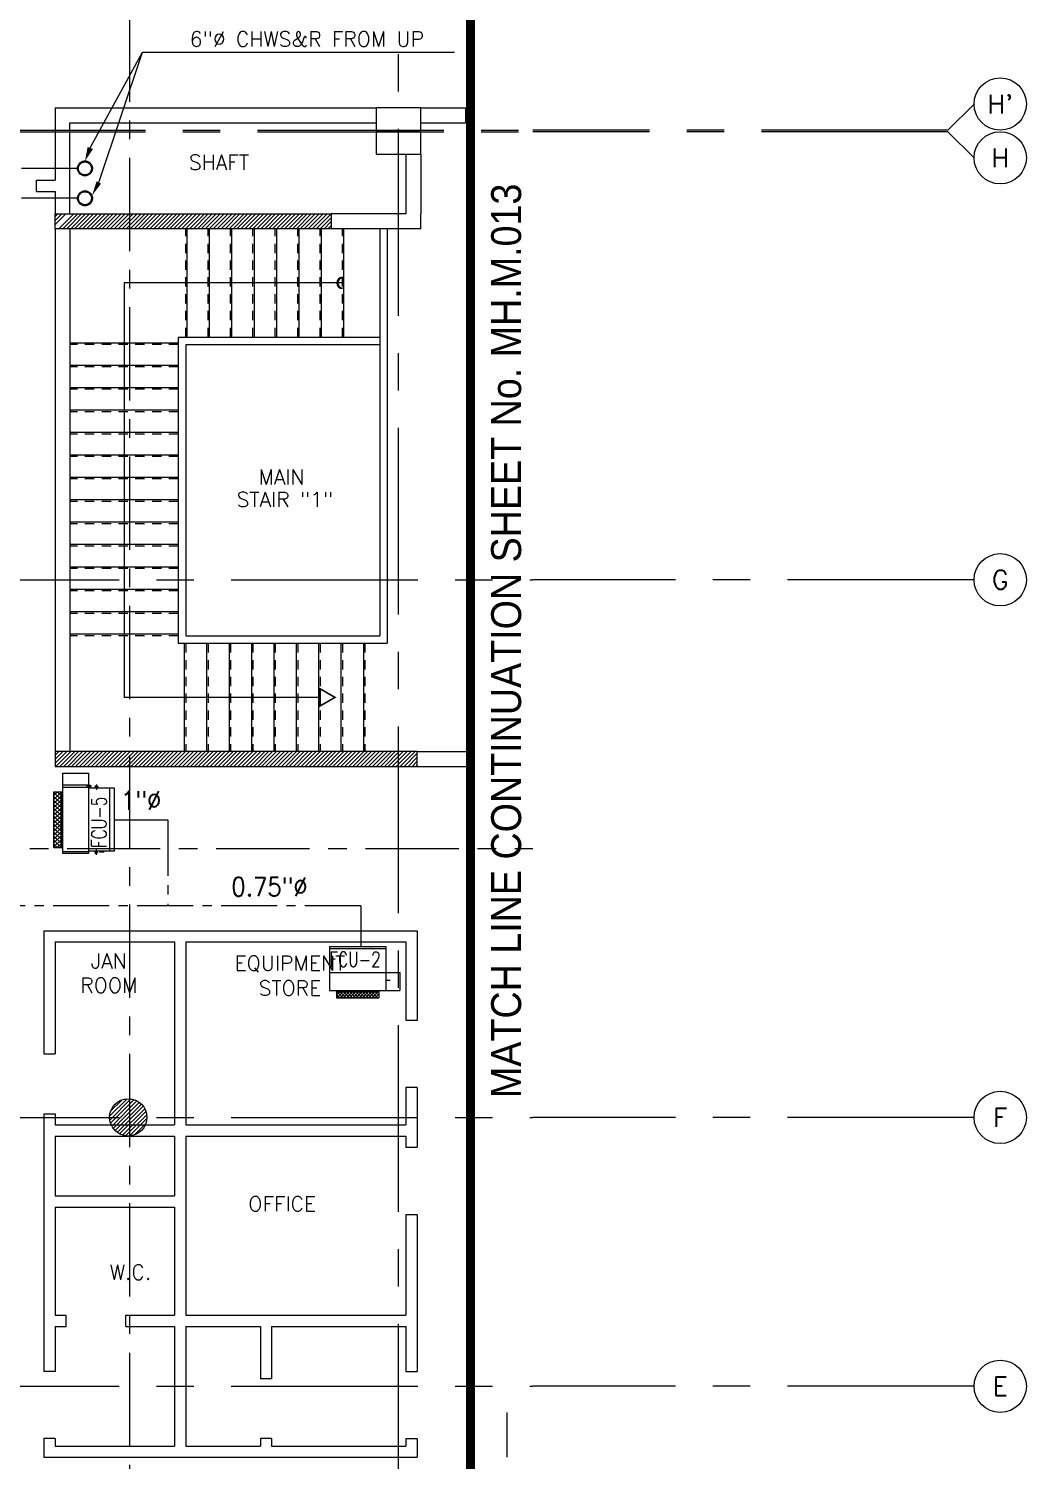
# Model space of a CAD drawing. Extents: x 417866242 to 417866633, y 43498034 to 43498122.
# Drawn here: x 417866619.25 to 417866632.62, y 43498050.24 to 43498069.42 of the extents above; entities that cross this region are included whole.
import ezdxf
from ezdxf.enums import TextEntityAlignment as Align

# ---------------------------------------------------------------- set-up
doc = ezdxf.new("R2010")
doc.units = 0
doc.header["$MEASUREMENT"] = 0
for name, pattern in [('CENTER', [2, 1.25, -0.25, 0.25, -0.25]), ('CENTER2', [1.125, 0.75, -0.125, 0.125, -0.125]), ('CENTERX2', [4, 2.5, -0.5, 0.5, -0.5]), ('HIDDEN2', [0.1875, 0.125, -0.0625])]:
    doc.linetypes.add(name, pattern=pattern)
doc.layers.get('0').update_dxf_attribs({"linetype": 'CONTINUOUS'})
for name, color, linetype in [('AC-CH', 6, 'CENTER2'), ('AC-CHT', 2, 'CONTINUOUS'), ('AX-CR', 7, 'CONTINUOUS'), ('AX-TXT', 2, 'CONTINUOUS'), ('AXES', 11, 'CENTERX2'), ('AXES1', 11, 'CENTER'), ('COL', 11, 'CONTINUOUS'), ('COUNTER', 11, 'CONTINUOUS'), ('ELEV', 2, 'CONTINUOUS'), ('FCU', 6, 'CONTINUOUS'), ('HAT', 11, 'CONTINUOUS'), ('RM-NAME', 11, 'CONTINUOUS'), ('STR', 11, 'CONTINUOUS'), ('STR-H', 11, 'HIDDEN2'), ('TEXTN', 2, 'CONTINUOUS'), ('TXT1', 2, 'CONTINUOUS'), ('WALL', 11, 'CONTINUOUS')]:
    doc.layers.add(name, color=color, linetype=linetype)
doc.styles.add('KHRS2', font='ROMANS.shx', dxfattribs={"height": 200})
doc.styles.add('ROMANS', font='ROMANS.shx', dxfattribs={"width": 0.6})
doc.styles.add('TTXT', font='ARIAL.TTF', dxfattribs={"width": 0.6})

# ---------------------------------------------------------------- blocks, each defined once
blk = doc.blocks.new('C5')
at = {"layer": 'HAT', "linetype": 'ByBlock'}
h = blk.add_hatch(dxfattribs=at)
h.set_pattern_fill('ANSI31', color=256, scale=300, style=0)
h.set_pattern_definition([(45, (-223356.182, -51411.005), (-26.516504, 26.516504), [])])
h.paths.add_polyline_path([(300, 300), (0, 300), (0, 0), (300, 0)])
h.paths.add_polyline_path([(600, 300), (300, 300), (300, 0), (600, 0)])
at = {"layer": 'COL'}
blk.add_lwpolyline([(600, 300), (0, 300), (0, 0), (600, 0)], close=True, dxfattribs=at)
blk = doc.blocks.new('*X43')
at = {"color": 0}
for p, q in [((76229, 137641), (76388, 137800)), ((76229, 137694), (76334, 137800)), ((76229, 137748), (76281, 137800)), ((76241, 137600), (76441, 137800)), ((76294, 137600), (76494, 137800)), ((76347, 137600), (76547, 137800)), ((76400, 137600), (76600, 137800)), ((76453, 137600), (76653, 137800)), ((76506, 137600), (76706, 137800)), ((76559, 137600), (76759, 137800)), ((76612, 137600), (76812, 137800)), ((76665, 137600), (76865, 137800)), ((76718, 137600), (76918, 137800)), ((76771, 137600), (76971, 137800)), ((76824, 137600), (77024, 137800)), ((76877, 137600), (77077, 137800)), ((76930, 137600), (77130, 137800)), ((76983, 137600), (77183, 137800)), ((77036, 137600), (77236, 137800)), ((77089, 137600), (77289, 137800)), ((77142, 137600), (77342, 137800)), ((77195, 137600), (77395, 137800)), ((77248, 137600), (77448, 137800)), ((77301, 137600), (77501, 137800)), ((77354, 137600), (77554, 137800)), ((77407, 137600), (77607, 137800)), ((77460, 137600), (77660, 137800)), ((77513, 137600), (77713, 137800)), ((77566, 137600), (77766, 137800)), ((77619, 137600), (77819, 137800)), ((77672, 137600), (77872, 137800)), ((77725, 137600), (77925, 137800)), ((77779, 137600), (77979, 137800)), ((77832, 137600), (78032, 137800)), ((77885, 137600), (78085, 137800)), ((77938, 137600), (78138, 137800)), ((77991, 137600), (78191, 137800)), ((78044, 137600), (78244, 137800)), ((78097, 137600), (78297, 137800)), ((78150, 137600), (78350, 137800)), ((78203, 137600), (78403, 137800)), ((78256, 137600), (78456, 137800)), ((78309, 137600), (78509, 137800)), ((78362, 137600), (78562, 137800)), ((78415, 137600), (78615, 137800)), ((78468, 137600), (78668, 137800)), ((78521, 137600), (78721, 137800)), ((78574, 137600), (78774, 137800)), ((78627, 137600), (78827, 137800)), ((78680, 137600), (78880, 137800)), ((78733, 137600), (78933, 137800)), ((78786, 137600), (78986, 137800)), ((78839, 137600), (79039, 137800)), ((78892, 137600), (79092, 137800)), ((78945, 137600), (79145, 137800)), ((78998, 137600), (79198, 137800)), ((79051, 137600), (79251, 137800)), ((79104, 137600), (79304, 137800)), ((79157, 137600), (79357, 137800)), ((79210, 137600), (79410, 137800)), ((79263, 137600), (79463, 137800)), ((79316, 137600), (79516, 137800)), ((79369, 137600), (79569, 137800)), ((79423, 137600), (79623, 137800)), ((79476, 137600), (79676, 137800)), ((79529, 137600), (79729, 137800)), ((79582, 137600), (79782, 137800)), ((79635, 137600), (79835, 137800)), ((79688, 137600), (79888, 137800)), ((79741, 137600), (79941, 137800)), ((79794, 137600), (79994, 137800)), ((79847, 137600), (80047, 137800)), ((79900, 137600), (80100, 137800)), ((79953, 137600), (80153, 137800)), ((80006, 137600), (80206, 137800)), ((80059, 137600), (80259, 137800)), ((80112, 137600), (80312, 137800)), ((80165, 137600), (80365, 137800)), ((80218, 137600), (80418, 137800)), ((80271, 137600), (80471, 137800)), ((80324, 137600), (80524, 137800)), ((80377, 137600), (80577, 137800)), ((80430, 137600), (80630, 137800)), ((80483, 137600), (80683, 137800)), ((80536, 137600), (80736, 137800)), ((80589, 137600), (80789, 137800)), ((80642, 137600), (80842, 137800)), ((80695, 137600), (80895, 137800)), ((80748, 137600), (80948, 137800)), ((80801, 137600), (81001, 137800)), ((80854, 137600), (81054, 137800)), ((80907, 137600), (81079, 137772)), ((80960, 137600), (81079, 137718)), ((81014, 137600), (81079, 137665)), ((81067, 137600), (81079, 137612))]:
    blk.add_line(p, q, dxfattribs=at)
blk = doc.blocks.new('*X44')
at = {"color": 0}
for p, q in [((76229, 144854), (76375, 145000)), ((76229, 144907), (76322, 145000)), ((76229, 144960), (76269, 145000)), ((76281, 144800), (76481, 145000)), ((76334, 144800), (76534, 145000)), ((76387, 144800), (76587, 145000)), ((76440, 144800), (76640, 145000)), ((76493, 144800), (76693, 145000)), ((76546, 144800), (76746, 145000)), ((76599, 144800), (76799, 145000)), ((76652, 144800), (76852, 145000)), ((76705, 144800), (76905, 145000)), ((76758, 144800), (76958, 145000)), ((76811, 144800), (77011, 145000)), ((76864, 144800), (77064, 145000)), ((76917, 144800), (77117, 145000)), ((76971, 144800), (77171, 145000)), ((77024, 144800), (77224, 145000)), ((77077, 144800), (77277, 145000)), ((77130, 144800), (77330, 145000)), ((77183, 144800), (77383, 145000)), ((77236, 144800), (77436, 145000)), ((77289, 144800), (77489, 145000)), ((77342, 144800), (77542, 145000)), ((77395, 144800), (77595, 145000)), ((77448, 144800), (77648, 145000)), ((77501, 144800), (77701, 145000)), ((77554, 144800), (77754, 145000)), ((77607, 144800), (77807, 145000)), ((77660, 144800), (77860, 145000)), ((77713, 144800), (77913, 145000)), ((77766, 144800), (77966, 145000)), ((77819, 144800), (78019, 145000)), ((77872, 144800), (78072, 145000)), ((77925, 144800), (78125, 145000)), ((77978, 144800), (78178, 145000)), ((78031, 144800), (78231, 145000)), ((78084, 144800), (78284, 145000)), ((78137, 144800), (78337, 145000)), ((78190, 144800), (78390, 145000)), ((78243, 144800), (78443, 145000)), ((78296, 144800), (78496, 145000)), ((78349, 144800), (78549, 145000)), ((78402, 144800), (78602, 145000)), ((78455, 144800), (78655, 145000)), ((78508, 144800), (78708, 145000)), ((78562, 144800), (78762, 145000)), ((78615, 144800), (78815, 145000)), ((78668, 144800), (78868, 145000)), ((78721, 144800), (78921, 145000)), ((78774, 144800), (78974, 145000)), ((78827, 144800), (79027, 145000)), ((78880, 144800), (79080, 145000)), ((78933, 144800), (79133, 145000)), ((78986, 144800), (79186, 145000)), ((79039, 144800), (79239, 145000)), ((79092, 144800), (79292, 145000)), ((79145, 144800), (79345, 145000)), ((79198, 144800), (79398, 145000)), ((79251, 144800), (79451, 145000)), ((79304, 144800), (79504, 145000)), ((79357, 144800), (79557, 145000)), ((79410, 144800), (79610, 145000)), ((79463, 144800), (79663, 145000)), ((79516, 144800), (79716, 145000)), ((79569, 144800), (79769, 145000)), ((79622, 144800), (79822, 145000)), ((79675, 144800), (79875, 145000)), ((79728, 144800), (79928, 145000)), ((79781, 144800), (79929, 144948)), ((79834, 144800), (79929, 144895)), ((79887, 144800), (79929, 144842))]:
    blk.add_line(p, q, dxfattribs=at)
blk = doc.blocks.new('AXR')
at = {"layer": 'AX-CR'}
blk.add_circle((350, 0), 350, dxfattribs=at)
at = {"layer": 'AX-TXT', "style": 'ROMANS'}
blk.add_attdef('AX', text='', height=250, dxfattribs=at).set_placement((350, 0), align=Align.MIDDLE)
blk = doc.blocks.new('RM1')
at = {"layer": 'RM-NAME', "style": 'ROMANS'}
for tag, p in [('ROOMNAME1', (0, 324)), ('ROOMNAME2', (0, 0))]:
    blk.add_attdef(tag, text='', height=200, dxfattribs=at).set_placement(p, align=Align.MIDDLE)
blk = doc.blocks.new('*X98')
at = {"color": 0}
for p, q in [((23912, -1650), (23966, -1596)), ((23912, -1597), (23913, -1596)), ((23970, -1696), (23912, -1638)), ((23919, -1696), (24019, -1596)), ((24023, -1696), (23923, -1596)), ((23972, -1696), (24072, -1596)), ((24076, -1696), (23976, -1596)), ((24025, -1696), (24125, -1596)), ((24129, -1696), (24029, -1596)), ((24078, -1696), (24178, -1596)), ((24182, -1696), (24082, -1596)), ((24131, -1696), (24231, -1596)), ((24235, -1696), (24135, -1596)), ((24184, -1696), (24284, -1596)), ((24288, -1696), (24188, -1596)), ((24237, -1696), (24337, -1596)), ((24341, -1696), (24241, -1596)), ((24290, -1696), (24390, -1596)), ((24394, -1696), (24294, -1596)), ((24343, -1696), (24443, -1596)), ((24447, -1696), (24347, -1596)), ((24396, -1696), (24496, -1596)), ((24500, -1696), (24400, -1596)), ((24449, -1696), (24549, -1596)), ((24553, -1696), (24453, -1596)), ((24502, -1696), (24602, -1596)), ((24606, -1696), (24506, -1596)), ((24555, -1696), (24624, -1628)), ((24624, -1660), (24559, -1596)), ((24624, -1607), (24612, -1596)), ((23917, -1696), (23912, -1691)), ((24608, -1696), (24624, -1681))]:
    blk.add_line(p, q, dxfattribs=at)
blk = doc.blocks.new('*X90')
at = {"color": 0}
for p, q in [((16890, -2467), (16943, -2414)), ((16890, -2520), (16990, -2420)), ((16990, -2565), (16890, -2465)), ((16890, -2573), (16990, -2473)), ((16990, -2512), (16892, -2414)), ((16990, -2459), (16945, -2414)), ((16990, -2619), (16890, -2519)), ((16890, -2626), (16990, -2526)), ((16990, -2672), (16890, -2572)), ((16890, -2679), (16990, -2579)), ((16990, -2725), (16890, -2625)), ((16890, -2732), (16990, -2632)), ((16990, -2778), (16890, -2678)), ((16890, -2785), (16990, -2685)), ((16990, -2831), (16890, -2731)), ((16890, -2838), (16990, -2738)), ((16990, -2884), (16890, -2784)), ((16890, -2891), (16990, -2791)), ((16990, -2937), (16890, -2837)), ((16890, -2944), (16990, -2844)), ((16990, -2990), (16890, -2890)), ((16890, -2997), (16990, -2897)), ((16990, -3043), (16890, -2943)), ((16890, -3050), (16990, -2950)), ((16990, -3096), (16890, -2996)), ((16890, -3103), (16990, -3003)), ((16990, -3149), (16890, -3049)), ((16892, -3155), (16990, -3056)), ((16944, -3155), (16890, -3102)), ((16945, -3155), (16990, -3109))]:
    blk.add_line(p, q, dxfattribs=at)
blk = doc.blocks.new('WHE06')
at = {"color": 3}
for p, q in [((689, 622), (346, 622)), ((346, 622), (346, 469)), ((689, 469), (689, 622)), ((60, -422), (60, 422)), ((212, 437), (269, 437)), ((232, 452), (232, 422)), ((232, 452), (252, 452)), ((242, 472), (242, 399)), ((252, 452), (252, 422)), ((305, 448), (373, 448)), ((321, 458), (321, 438)), ((321, 458), (346, 458)), ((321, 438), (346, 438)), ((346, 430), (689, 430)), ((811, 371), (689, 371)), ((711, -371), (711, 371)), ((811, -371), (811, 371)), ((811, -371), (689, -371)), ((142, -437), (142, -422)), ((142, -437), (197, -437)), ((197, -437), (197, -422)), ((221, -437), (269, -437)), ((232, -452), (232, -422)), ((232, -452), (252, -452)), ((242, -472), (242, -399)), ((252, -452), (252, -422)), ((346, -430), (689, -430))]:
    blk.add_line(p, q, dxfattribs=at)
at = {"color": 6}
for p, q in [((0, -422), (0, 422)), ((0, 422), (346, 422)), ((346, 469), (346, -451)), ((689, 469), (346, 469)), ((689, -451), (689, 469)), ((0, -422), (346, -422)), ((346, -451), (689, -451))]:
    blk.add_line(p, q, dxfattribs=at)
at = {"color": 11}
blk.add_blockref('*X90', (-16179, 2784), dxfattribs=at)

msp = doc.modelspace()

# ---------------------------------------------------------------- hatches: boundary and pattern name
at = {"layer": 'HAT'}
h = msp.add_hatch(dxfattribs=at)
h.set_pattern_fill('ANSI31', color=256, scale=0.3, style=0)
h.set_pattern_definition([(45, (417866559.345302, 43498011.203636), (-0.026516504, 0.026516504), [])])
h.paths.add_polyline_path([(417866620.336, 43498054.838), (417866620.586, 43498054.838), (417866620.586, 43498055.088, 0.414214)])
h.paths.add_polyline_path([(417866620.586, 43498055.088), (417866620.586, 43498054.838), (417866620.836, 43498054.838, 0.414214)])
h.paths.add_polyline_path([(417866620.836, 43498054.838), (417866620.586, 43498054.838), (417866620.586, 43498054.588, 0.414214)])
h.paths.add_polyline_path([(417866620.586, 43498054.838), (417866620.336, 43498054.838, 0.414214), (417866620.586, 43498054.588)])

# ---------------------------------------------------------------- linework, layer by layer
at = {"layer": 'AC-CH'}
for p, q in [((417866619.906, 43498067.545), (417866618.435, 43498067.545)), ((417866619.906, 43498067.145), (417866618.435, 43498067.145)), ((417866620.401, 43498058.824), (417866621.117, 43498058.824)), ((417866621.117, 43498058.824), (417866621.117, 43498057.67)), ((417866623.704, 43498057.67), (417866618.435, 43498057.67)), ((417866623.704, 43498057.67), (417866623.704, 43498057.127))]:
    msp.add_line(p, q, dxfattribs=at)
for centre, major_axis, start_param, end_param in [((417866620.006, 43498067.545), (0.0013, 0.1), 0.012686, 6.295871), ((417866620.006, 43498067.545), (-0.0011, 0.0867), -0.01216078868948389, 6.271024518490102), ((417866620.006, 43498067.145), (0.0013, 0.1), 0.012686, 6.295871), ((417866620.006, 43498067.145), (-0.0011, 0.0867), -0.01216078868948389, 6.271024518490102)]:
    msp.add_ellipse(centre, major_axis=major_axis, ratio=0.999985, start_param=start_param, end_param=end_param, dxfattribs=at)
at = {"layer": 'AC-CHT', "color": 4}
for p, q in [((417866620.078, 43498067.819), (417866620.777, 43498069.1)), ((417866620.192, 43498067.356), (417866620.777, 43498069.1)), ((417866620.777, 43498069.1), (417866624.958, 43498069.1))]:
    msp.add_line(p, q, dxfattribs=at)
for points in [[(417866620.042, 43498067.832), (417866620.114, 43498067.805), (417866620.007, 43498067.645)], [(417866620.162, 43498067.372), (417866620.221, 43498067.341), (417866620.1, 43498067.179)]]:
    msp.add_solid(points, dxfattribs=at)
at = {"layer": 'AXES'}
for p, q in [((417866624.206, 43498033.573), (417866624.206, 43498110.385)), ((417866631.567, 43498068.057), (417866631.917, 43498068.407)), ((417866558.316, 43498068.057), (417866626.006, 43498068.057)), ((417866558.316, 43498068.037), (417866626.006, 43498068.037)), ((417866631.567, 43498068.057), (417866626.006, 43498068.057)), ((417866631.567, 43498068.037), (417866626.006, 43498068.037)), ((417866631.567, 43498068.037), (417866631.917, 43498067.687)), ((417866557.966, 43498062.037), (417866626.006, 43498062.037)), ((417866631.917, 43498062.037), (417866626.006, 43498062.037)), ((417866557.966, 43498054.837), (417866626.006, 43498054.837)), ((417866631.917, 43498054.837), (417866626.006, 43498054.837)), ((417866557.966, 43498051.237), (417866626.006, 43498051.237)), ((417866631.917, 43498051.237), (417866626.006, 43498051.237))]:
    msp.add_line(p, q, dxfattribs=at)
at = {"layer": 'AXES1'}
for p, q in [((417866620.606, 43498040.437), (417866620.606, 43498099.257)), ((417866567.766, 43498058.437), (417866626.006, 43498058.437))]:
    msp.add_line(p, q, dxfattribs=at)
at = {"layer": 'COL'}
for p, q in [((417866624.456, 43498059.737), (417866625.17, 43498059.737)), ((417866624.456, 43498059.537), (417866625.17, 43498059.537))]:
    msp.add_line(p, q, dxfattribs=at)
for points in [[(417866619.606, 43498066.737), (417866619.606, 43498066.937), (417866623.306, 43498066.937), (417866623.306, 43498066.737)], [(417866624.456, 43498059.737), (417866619.606, 43498059.737), (417866619.606, 43498059.537), (417866624.456, 43498059.537)]]:
    msp.add_lwpolyline(points, close=True, dxfattribs=at)
msp.add_lwpolyline([(417866623.081, 43498066.937), (417866623.306, 43498066.937), (417866623.306, 43498066.737), (417866623.098, 43498066.737)], dxfattribs=at)
at = {"layer": 'COUNTER', "linetype": 'ByBlock'}
msp.add_line((417866625.656, 43498050.887), (417866625.656, 43498050.287), dxfattribs=at)
at = {"layer": 'ELEV', "linetype": 'CENTER2', "const_width": 0.12}
msp.add_lwpolyline([(417866625.17, 43498038.037), (417866625.17, 43498101.657)], dxfattribs=at)
at = {"layer": 'FCU', "color": 6}
for p, q in [((417866623.284, 43498057.127), (417866623.284, 43498056.537)), ((417866623.284, 43498057.127), (417866624.036, 43498057.127)), ((417866624.036, 43498057.127), (417866624.036, 43498056.537)), ((417866623.284, 43498056.777), (417866624.036, 43498056.777)), ((417866623.284, 43498056.537), (417866624.036, 43498056.537))]:
    msp.add_line(p, q, dxfattribs=at)
at = {"layer": 'FCU', "color": 3}
for p, q in [((417866623.284, 43498057.101), (417866624.036, 43498057.101)), ((417866624.036, 43498056.777), (417866624.226, 43498056.777)), ((417866624.036, 43498056.677), (417866624.095, 43498056.677)), ((417866624.226, 43498056.777), (417866624.226, 43498056.537)), ((417866623.375, 43498056.537), (417866623.375, 43498056.437)), ((417866623.375, 43498056.517), (417866623.945, 43498056.517)), ((417866623.375, 43498056.437), (417866623.945, 43498056.437)), ((417866623.945, 43498056.537), (417866623.945, 43498056.437)), ((417866624.036, 43498056.537), (417866624.226, 43498056.537))]:
    msp.add_line(p, q, dxfattribs=at)
at = {"layer": 'STR'}
for p, q in [((417866621.376, 43498065.287), (417866621.376, 43498066.737)), ((417866621.676, 43498065.287), (417866621.676, 43498066.737)), ((417866621.976, 43498065.287), (417866621.976, 43498066.737)), ((417866622.276, 43498065.287), (417866622.276, 43498066.737)), ((417866622.576, 43498065.287), (417866622.576, 43498066.737)), ((417866622.876, 43498065.287), (417866622.876, 43498066.737)), ((417866623.176, 43498065.287), (417866623.176, 43498066.737)), ((417866623.476, 43498065.287), (417866623.476, 43498066.737)), ((417866623.956, 43498066.737), (417866623.956, 43498061.287)), ((417866624.056, 43498066.737), (417866624.056, 43498061.187)), ((417866620.531, 43498066.012), (417866620.531, 43498060.462)), ((417866623.456, 43498066.012), (417866620.531, 43498066.012)), ((417866621.256, 43498065.287), (417866623.956, 43498065.287)), ((417866621.256, 43498065.287), (417866621.256, 43498061.187)), ((417866621.256, 43498065.207), (417866619.806, 43498065.207)), ((417866621.356, 43498065.187), (417866623.956, 43498065.187)), ((417866621.356, 43498065.187), (417866621.356, 43498061.287)), ((417866621.256, 43498064.907), (417866619.806, 43498064.907)), ((417866621.256, 43498064.607), (417866619.806, 43498064.607)), ((417866621.256, 43498064.307), (417866619.806, 43498064.307)), ((417866621.256, 43498064.007), (417866619.806, 43498064.007)), ((417866621.256, 43498063.707), (417866619.806, 43498063.707)), ((417866621.256, 43498063.407), (417866619.806, 43498063.407)), ((417866621.256, 43498063.107), (417866619.806, 43498063.107)), ((417866621.256, 43498062.807), (417866619.806, 43498062.807)), ((417866621.256, 43498062.507), (417866619.806, 43498062.507)), ((417866621.256, 43498062.207), (417866619.806, 43498062.207)), ((417866621.256, 43498061.907), (417866619.806, 43498061.907)), ((417866621.256, 43498061.607), (417866619.806, 43498061.607)), ((417866621.256, 43498061.307), (417866619.806, 43498061.307)), ((417866621.356, 43498061.287), (417866623.956, 43498061.287)), ((417866621.256, 43498061.187), (417866624.056, 43498061.187)), ((417866621.336, 43498061.187), (417866621.336, 43498059.737)), ((417866621.636, 43498061.187), (417866621.636, 43498059.737)), ((417866621.936, 43498061.187), (417866621.936, 43498059.737)), ((417866622.236, 43498061.187), (417866622.236, 43498059.737)), ((417866622.536, 43498061.187), (417866622.536, 43498059.737)), ((417866622.836, 43498061.187), (417866622.836, 43498059.737)), ((417866623.136, 43498061.187), (417866623.136, 43498059.737)), ((417866623.436, 43498061.187), (417866623.436, 43498059.737)), ((417866623.736, 43498061.187), (417866623.736, 43498059.737)), ((417866623.156, 43498060.462), (417866620.531, 43498060.462))]:
    msp.add_line(p, q, dxfattribs=at)
at = {"layer": 'STR', "const_width": 0.0215}
msp.add_lwpolyline([(417866623.156, 43498060.577), (417866623.156, 43498060.347), (417866623.356, 43498060.462)], close=True, dxfattribs=at)
at = {"layer": 'STR'}
for radius in [0.075, 0.065]:
    msp.add_arc((417866623.456, 43498066.012), radius, 90, 270, dxfattribs=at)
at = {"layer": 'STR-H'}
for p, q in [((417866621.356, 43498065.287), (417866621.356, 43498066.737)), ((417866621.656, 43498065.287), (417866621.656, 43498066.737)), ((417866621.956, 43498065.287), (417866621.956, 43498066.737)), ((417866622.256, 43498065.287), (417866622.256, 43498066.737)), ((417866622.556, 43498065.287), (417866622.556, 43498066.737)), ((417866622.856, 43498065.287), (417866622.856, 43498066.737)), ((417866623.156, 43498065.287), (417866623.156, 43498066.737)), ((417866623.456, 43498065.287), (417866623.456, 43498066.737)), ((417866621.256, 43498065.187), (417866619.806, 43498065.187)), ((417866621.256, 43498064.887), (417866619.806, 43498064.887)), ((417866621.256, 43498064.587), (417866619.806, 43498064.587)), ((417866621.256, 43498064.287), (417866619.806, 43498064.287)), ((417866621.256, 43498063.987), (417866619.806, 43498063.987)), ((417866621.256, 43498063.687), (417866619.806, 43498063.687)), ((417866621.256, 43498063.387), (417866619.806, 43498063.387)), ((417866621.256, 43498063.087), (417866619.806, 43498063.087)), ((417866621.256, 43498062.787), (417866619.806, 43498062.787)), ((417866621.256, 43498062.487), (417866619.806, 43498062.487)), ((417866621.256, 43498062.187), (417866619.806, 43498062.187)), ((417866621.256, 43498061.887), (417866619.806, 43498061.887)), ((417866621.256, 43498061.587), (417866619.806, 43498061.587)), ((417866621.256, 43498061.287), (417866619.806, 43498061.287)), ((417866621.356, 43498061.187), (417866621.356, 43498059.737)), ((417866621.656, 43498061.187), (417866621.656, 43498059.737)), ((417866621.956, 43498061.187), (417866621.956, 43498059.737)), ((417866622.256, 43498061.187), (417866622.256, 43498059.737)), ((417866622.556, 43498061.187), (417866622.556, 43498059.737)), ((417866622.856, 43498061.187), (417866622.856, 43498059.737)), ((417866623.156, 43498061.187), (417866623.156, 43498059.737)), ((417866623.456, 43498061.187), (417866623.456, 43498059.737)), ((417866623.756, 43498061.187), (417866623.756, 43498059.737))]:
    msp.add_line(p, q, dxfattribs=at)
at = {"layer": 'WALL'}
for p, q in [((417866619.606, 43498068.357), (417866623.906, 43498068.357)), ((417866619.606, 43498068.357), (417866619.606, 43498067.387)), ((417866619.806, 43498066.937), (417866619.806, 43498068.157)), ((417866619.806, 43498068.157), (417866623.906, 43498068.157)), ((417866624.306, 43498067.737), (417866624.306, 43498066.937)), ((417866624.506, 43498067.737), (417866624.506, 43498066.937)), ((417866619.356, 43498067.387), (417866619.606, 43498067.387)), ((417866619.356, 43498067.237), (417866619.356, 43498067.387)), ((417866619.356, 43498067.237), (417866619.606, 43498067.237)), ((417866619.606, 43498067.237), (417866619.606, 43498066.937)), ((417866624.306, 43498066.937), (417866623.306, 43498066.937)), ((417866624.506, 43498066.737), (417866624.506, 43498066.937)), ((417866624.506, 43498066.737), (417866624.506, 43498066.937)), ((417866619.606, 43498066.737), (417866619.606, 43498059.537)), ((417866619.806, 43498066.737), (417866619.806, 43498059.737)), ((417866624.506, 43498066.737), (417866623.306, 43498066.737)), ((417866624.506, 43498066.737), (417866623.306, 43498066.737)), ((417866624.456, 43498059.737), (417866625.17, 43498059.737)), ((417866624.456, 43498059.537), (417866625.17, 43498059.537)), ((417866619.456, 43498057.337), (417866619.456, 43498055.687)), ((417866619.456, 43498057.337), (417866624.456, 43498057.337)), ((417866619.606, 43498057.187), (417866619.606, 43498055.687)), ((417866619.606, 43498057.187), (417866621.206, 43498057.187)), ((417866621.206, 43498057.187), (417866621.206, 43498054.737)), ((417866621.356, 43498057.187), (417866624.306, 43498057.187)), ((417866621.356, 43498057.187), (417866621.356, 43498054.737)), ((417866619.456, 43498055.687), (417866619.606, 43498055.687)), ((417866619.456, 43498054.887), (417866619.606, 43498054.887)), ((417866619.456, 43498054.887), (417866619.456, 43498051.437)), ((417866619.606, 43498054.887), (417866619.606, 43498054.737)), ((417866619.606, 43498054.737), (417866621.206, 43498054.737)), ((417866621.356, 43498054.737), (417866624.306, 43498054.737)), ((417866619.606, 43498054.587), (417866619.606, 43498053.787)), ((417866619.606, 43498054.587), (417866621.206, 43498054.587)), ((417866621.206, 43498054.587), (417866621.206, 43498053.787)), ((417866621.356, 43498054.587), (417866621.356, 43498052.187)), ((417866621.356, 43498054.587), (417866624.306, 43498054.587)), ((417866624.306, 43498054.437), (417866624.456, 43498054.437)), ((417866619.606, 43498053.787), (417866621.206, 43498053.787)), ((417866619.606, 43498053.637), (417866619.606, 43498052.187)), ((417866619.606, 43498053.637), (417866621.206, 43498053.637)), ((417866621.206, 43498053.637), (417866621.206, 43498052.187)), ((417866624.306, 43498053.537), (417866624.456, 43498053.537)), ((417866619.606, 43498052.037), (417866619.606, 43498051.437)), ((417866621.206, 43498052.037), (417866621.206, 43498050.437)), ((417866621.356, 43498052.037), (417866621.356, 43498050.437)), ((417866622.356, 43498052.037), (417866622.356, 43498051.337)), ((417866622.506, 43498052.037), (417866622.506, 43498051.337)), ((417866619.456, 43498050.537), (417866619.456, 43498050.287)), ((417866619.606, 43498050.537), (417866619.606, 43498050.437)), ((417866622.356, 43498050.537), (417866622.356, 43498050.437)), ((417866622.506, 43498050.537), (417866622.506, 43498050.437))]:
    msp.add_line(p, q, dxfattribs=at)
at = {"layer": 'WALL', "color": 2, "linetype": 'Continuous'}
for p, q in [((417866624.506, 43498068.357), (417866625.106, 43498068.357)), ((417866625.106, 43498068.357), (417866625.106, 43498068.157)), ((417866624.506, 43498068.157), (417866625.106, 43498068.157))]:
    msp.add_line(p, q, dxfattribs=at)
at = {"layer": 'WALL', "linetype": 'ByBlock'}
for p, q in [((417866624.306, 43498057.187), (417866624.306, 43498056.137)), ((417866624.456, 43498057.337), (417866624.456, 43498056.137)), ((417866624.456, 43498056.137), (417866624.306, 43498056.137)), ((417866624.456, 43498055.237), (417866624.306, 43498055.237)), ((417866624.306, 43498055.237), (417866624.306, 43498054.737)), ((417866624.456, 43498055.237), (417866624.456, 43498054.437)), ((417866624.306, 43498054.587), (417866624.306, 43498054.437)), ((417866624.306, 43498053.537), (417866624.306, 43498052.187)), ((417866624.456, 43498053.537), (417866624.456, 43498051.437)), ((417866619.606, 43498052.187), (417866619.756, 43498052.187)), ((417866619.606, 43498052.037), (417866619.756, 43498052.037)), ((417866619.756, 43498052.037), (417866619.756, 43498052.187)), ((417866620.556, 43498052.037), (417866620.556, 43498052.187)), ((417866620.556, 43498052.187), (417866621.206, 43498052.187)), ((417866620.556, 43498052.037), (417866621.206, 43498052.037)), ((417866621.356, 43498052.187), (417866624.306, 43498052.187)), ((417866621.356, 43498052.037), (417866622.356, 43498052.037)), ((417866622.506, 43498052.037), (417866624.306, 43498052.037)), ((417866624.306, 43498052.037), (417866624.306, 43498051.437)), ((417866619.606, 43498051.437), (417866619.456, 43498051.437)), ((417866624.306, 43498051.437), (417866624.456, 43498051.437)), ((417866622.506, 43498051.337), (417866622.356, 43498051.337)), ((417866619.606, 43498050.537), (417866619.456, 43498050.537)), ((417866622.506, 43498050.537), (417866622.356, 43498050.537)), ((417866624.306, 43498050.537), (417866624.456, 43498050.537)), ((417866624.306, 43498050.537), (417866624.306, 43498050.437)), ((417866624.456, 43498050.537), (417866624.456, 43498050.287)), ((417866619.456, 43498050.287), (417866624.456, 43498050.287)), ((417866619.606, 43498050.437), (417866621.206, 43498050.437)), ((417866621.356, 43498050.437), (417866622.356, 43498050.437)), ((417866622.506, 43498050.437), (417866624.306, 43498050.437))]:
    msp.add_line(p, q, dxfattribs=at)
at = {"layer": 'WALL'}
msp.add_circle((417866620.586, 43498054.838), 0.25, dxfattribs=at)

# ---------------------------------------------------------------- block references
at = {"layer": 'AXES', "xscale": 0.0009999871253967285, "yscale": 0.001000002026557922, "zscale": 0.001}
for p, values in [((417866631.917, 43498068.407), {'AX': "H'"}), ((417866631.917, 43498067.687), {'AX': 'H'}), ((417866631.917, 43498062.037), {'AX': 'G'}), ((417866631.917, 43498054.837), {'AX': 'F'}), ((417866631.917, 43498051.237), {'AX': 'E'})]:
    msp.add_blockref('AXR', p, dxfattribs=at).add_auto_attribs(values)
at = {"layer": 'COL', "xscale": 0.0009999871253967285, "yscale": 0.001000002026557922, "zscale": 0.001}
for p in [(417866623.906, 43498068.057), (417866623.906, 43498067.737)]:
    msp.add_blockref('C5', p, dxfattribs=at)
at = {"layer": 'FCU', "linetype": 'ByBlock', "xscale": -0.0009999871253967285, "yscale": 0.001000002026557922, "zscale": 0.001}
msp.add_blockref('WHE06', (417866620.401, 43498058.824), dxfattribs=at)
at = {"layer": 'FCU', "color": 11, "xscale": 0.000800013542175293, "yscale": 0.0007999986410140991, "zscale": 0.0008}
msp.add_blockref('*X98', (417866604.246, 43498057.794), dxfattribs=at)
at = {"layer": 'HAT', "xscale": 0.0009999871253967285, "yscale": 0.001000002026557922, "zscale": 0.001}
for name in ['*X44', '*X43']:
    msp.add_blockref(name, (417866543.376, 43497921.937), dxfattribs=at)
at = {"layer": 'RM-NAME'}
ref = msp.add_blockref('RM1', (417866620.326, 43498056.607), dxfattribs=dict(at, xscale=0.0009999871253967285, yscale=0.001000002026557922, zscale=0.001))
ref.add_attrib('ROOMNAME2', 'ROOM', dxfattribs={"height": 0.2, "style": 'ROMANS'}).set_placement((417866620.326, 43498056.607), align=Align.MIDDLE)
ref.add_attrib('ROOMNAME1', 'JAN', dxfattribs={"height": 0.2, "style": 'ROMANS'}).set_placement((417866620.326, 43498056.931), align=Align.MIDDLE)
ref = msp.add_blockref('RM1', (417866620.326, 43498056.607), dxfattribs=dict(at, xscale=0.0009999871253967285, yscale=0.001000002026557922, zscale=0.001))
ref.add_attrib('ROOMNAME2', 'ROOM', dxfattribs={"height": 0.2, "style": 'ROMANS'}).set_placement((417866620.326, 43498056.607), align=Align.MIDDLE)
ref.add_attrib('ROOMNAME1', 'JAN', dxfattribs={"height": 0.2, "style": 'ROMANS'}).set_placement((417866620.326, 43498056.931), align=Align.MIDDLE)
ref = msp.add_blockref('RM1', (417866622.752, 43498056.569), dxfattribs=dict(at, xscale=0.0009999871253967285, yscale=0.001000002026557922, zscale=0.001))
ref.add_attrib('ROOMNAME2', 'STORE', dxfattribs={"height": 0.2, "style": 'ROMANS'}).set_placement((417866622.752, 43498056.569), align=Align.MIDDLE)
ref.add_attrib('ROOMNAME1', 'EQUIPMENT', dxfattribs={"height": 0.2, "style": 'ROMANS'}).set_placement((417866622.752, 43498056.893), align=Align.MIDDLE)
ref = msp.add_blockref('RM1', (417866622.752, 43498056.569), dxfattribs=dict(at, xscale=0.0009999871253967285, yscale=0.001000002026557922, zscale=0.001))
ref.add_attrib('ROOMNAME2', 'STORE', dxfattribs={"height": 0.2, "style": 'ROMANS'}).set_placement((417866622.752, 43498056.569), align=Align.MIDDLE)
ref.add_attrib('ROOMNAME1', 'EQUIPMENT', dxfattribs={"height": 0.2, "style": 'ROMANS'}).set_placement((417866622.752, 43498056.893), align=Align.MIDDLE)
ref = msp.add_blockref('RM1', (417866622.65, 43498053.68), dxfattribs=dict(at, xscale=0.0009999871253967285, yscale=0.001000002026557922, zscale=0.001))
ref.add_attrib('ROOMNAME2', 'OFFICE', dxfattribs={"height": 0.2, "style": 'ROMANS'}).set_placement((417866622.65, 43498053.68), align=Align.MIDDLE)
ref = msp.add_blockref('RM1', (417866622.65, 43498053.68), dxfattribs=dict(at, xscale=0.0009999871253967285, yscale=0.001000002026557922, zscale=0.001))
ref.add_attrib('ROOMNAME2', 'OFFICE', dxfattribs={"height": 0.2, "style": 'ROMANS'}).set_placement((417866622.65, 43498053.68), align=Align.MIDDLE)
ref = msp.add_blockref('RM1', (417866620.616, 43498052.764), dxfattribs=dict(at, xscale=0.0009999871253967285, yscale=0.001000002026557922, zscale=0.001))
ref.add_attrib('ROOMNAME2', 'W.C.', dxfattribs={"height": 0.2, "style": 'ROMANS'}).set_placement((417866620.616, 43498052.764), align=Align.MIDDLE)
ref = msp.add_blockref('RM1', (417866620.616, 43498052.764), dxfattribs=dict(at, xscale=0.0009999871253967285, yscale=0.001000002026557922, zscale=0.001))
ref.add_attrib('ROOMNAME2', 'W.C.', dxfattribs={"height": 0.2, "style": 'ROMANS'}).set_placement((417866620.616, 43498052.764), align=Align.MIDDLE)

# ---------------------------------------------------------------- texts
at = {"layer": 'AC-CHT', "style": 'KHRS2'}
for s, height, width, p in [('6"%%C CHWS&R FROM UP', 0.2, 0.999985, (417866622.979, 43498069.277)), ('1"%%C ', 0.25, 0.9, (417866620.836, 43498059.08)), ('0.75"%%C ', 0.25, 0.9, (417866622.556, 43498057.926))]:
    msp.add_text(s, height=height, dxfattribs=dict(at, width=width)).set_placement(p, align=Align.MIDDLE)
at = {"layer": 'RM-NAME', "style": 'ROMANS'}
for s, p in [('SHAFT', (417866621.801, 43498067.627)), ('MAIN', (417866622.639, 43498063.412)), ('STAIR "1"', (417866622.684, 43498063.112))]:
    msp.add_text(s, height=0.2, dxfattribs=at).set_placement(p, align=Align.MIDDLE)
at = {"layer": 'TEXTN', "style": 'ROMANS', "width": 0.75}
msp.add_text('FCU-5', height=0.2, rotation=90, dxfattribs=at).set_placement((417866620.295, 43498058.445))
msp.add_text('FCU-2', height=0.2, dxfattribs=at).set_placement((417866623.281, 43498056.854))
at = {"layer": 'TXT1', "color": 6, "style": 'TTXT', "width": 0.9}
msp.add_text('MATCH LINE CONTINUATION SHEET No. MH.M.013', height=0.40118, rotation=90, dxfattribs=at).set_placement((417866625.849, 43498055.096))

doc.saveas('drawing.dxf')
